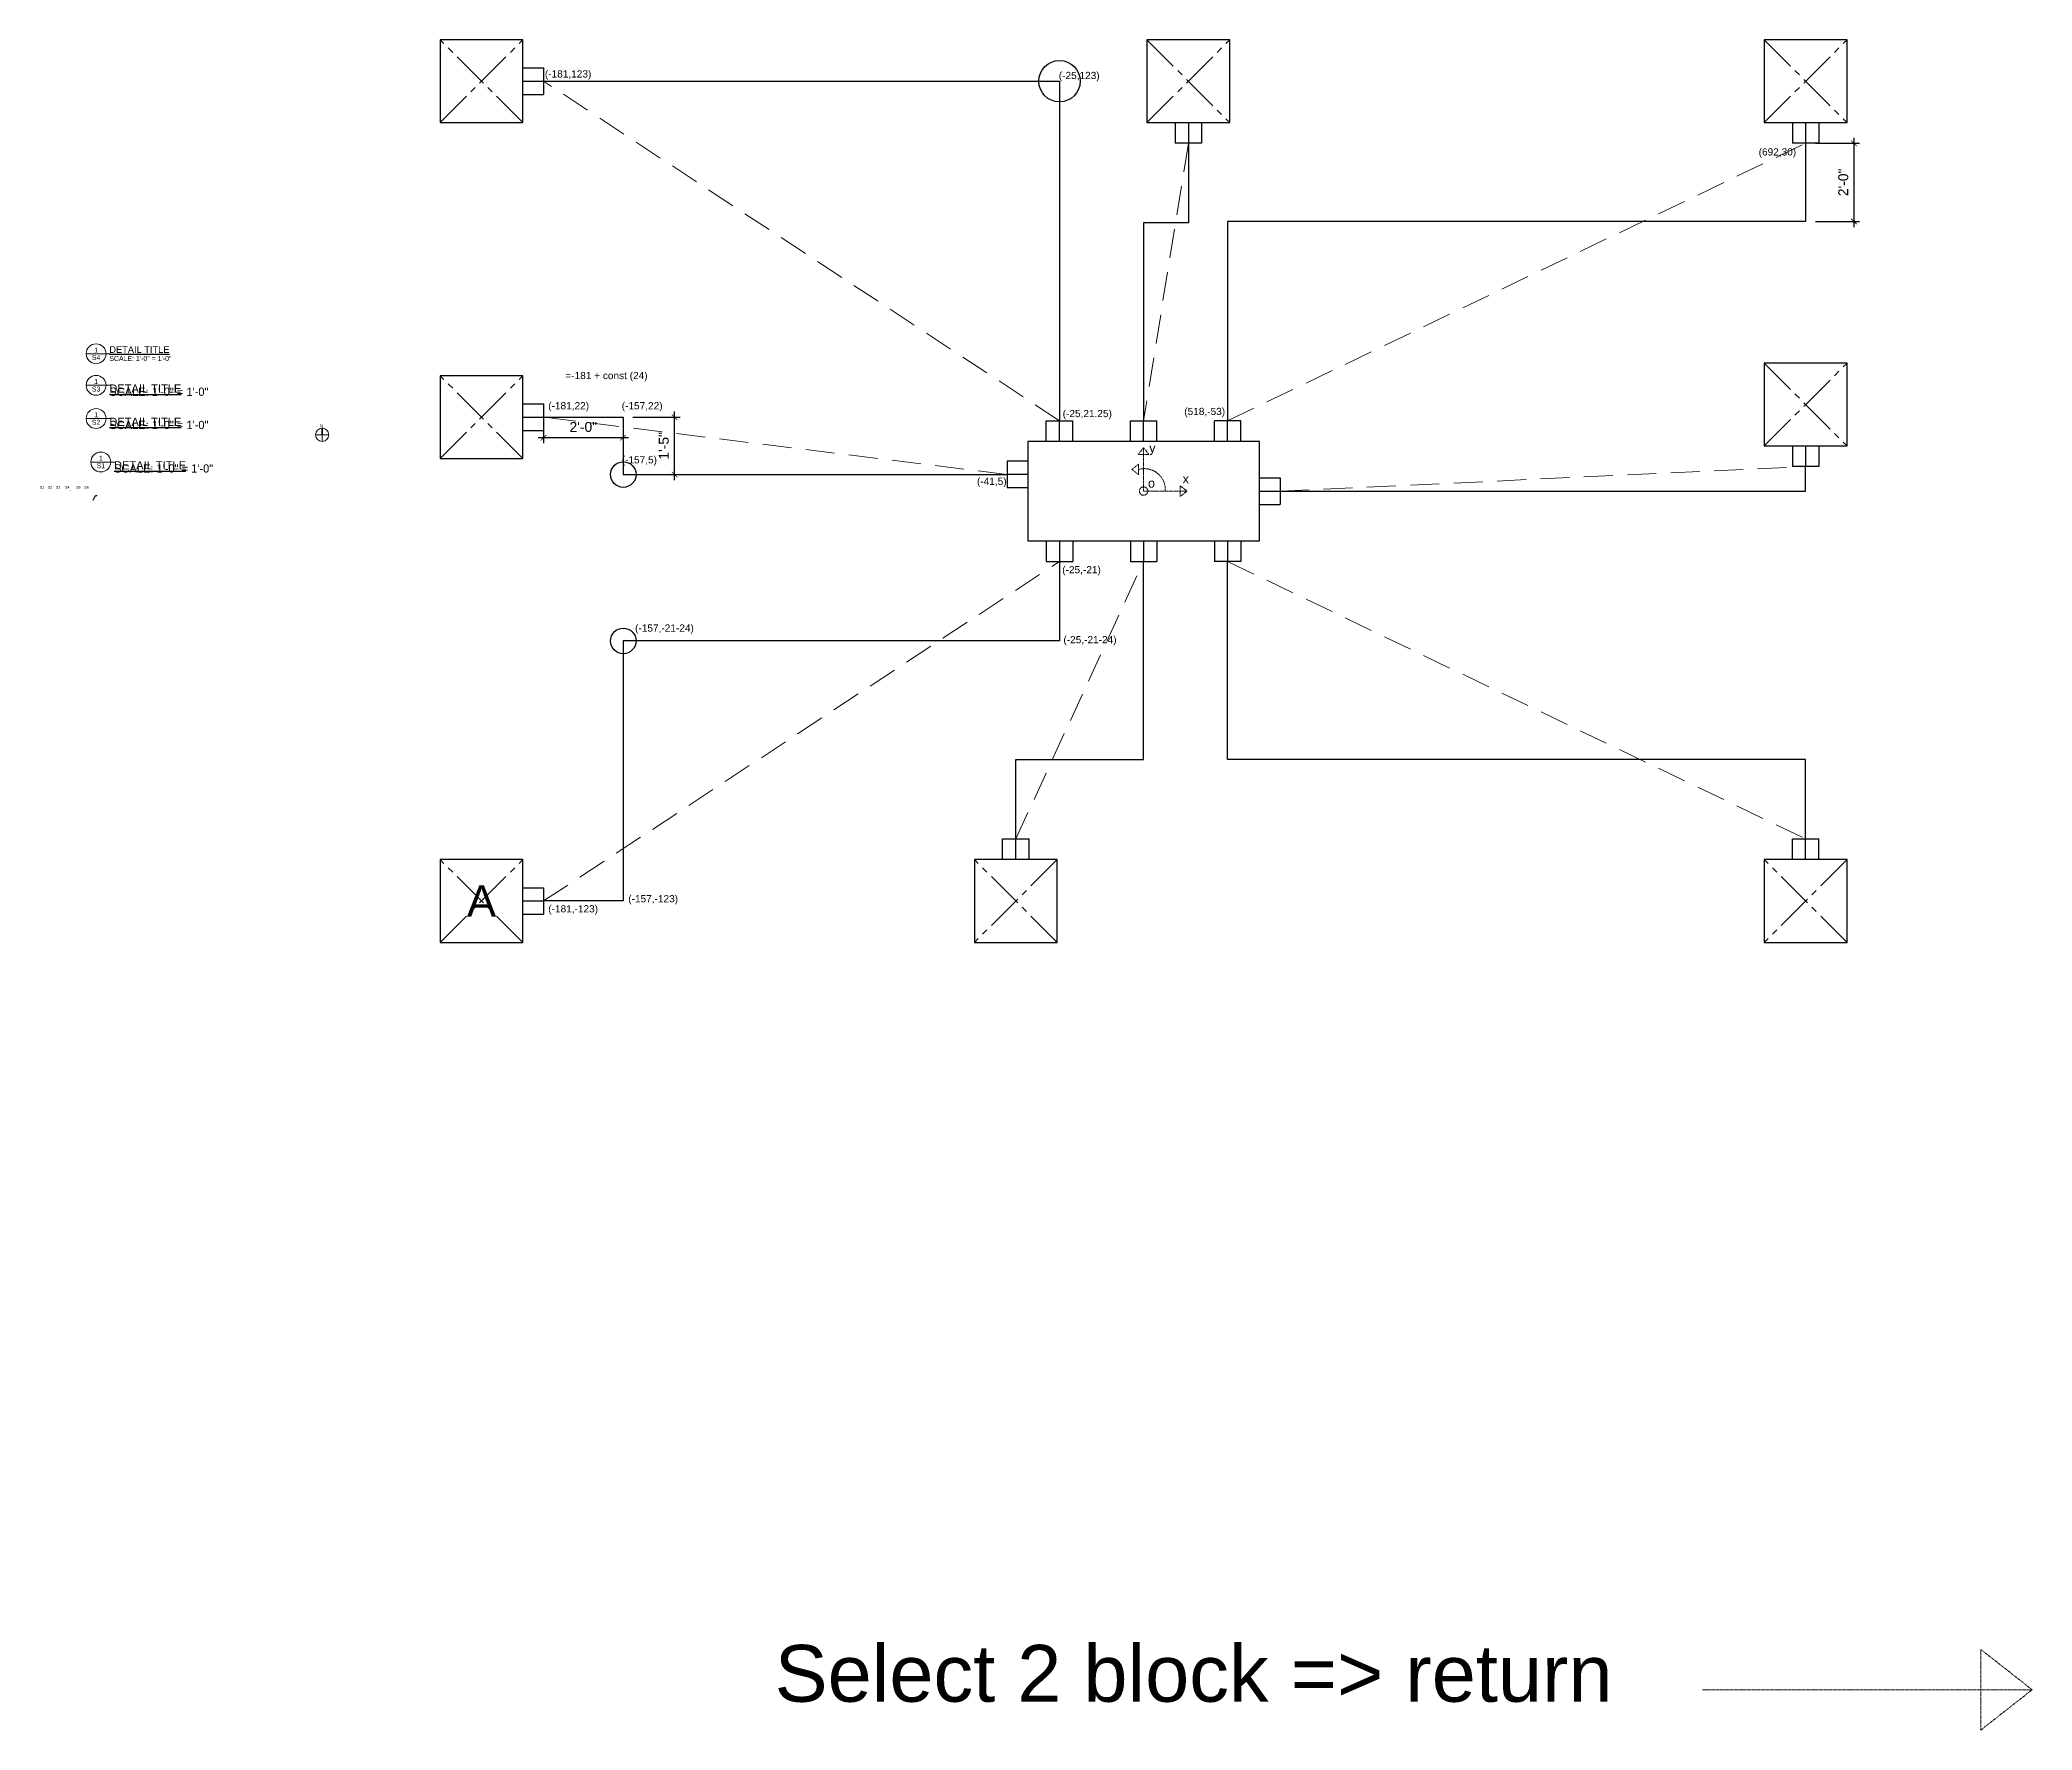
# Model space of a CAD drawing. Header units: inches. Extents: x -1897 to 3431, y -437 to 572.
# Drawn here: x -333 to 268, y -374 to 136 of the extents above; entities that cross this region are included whole.
import ezdxf
from ezdxf import colors
from ezdxf.entities.mleader import LeaderData, LeaderLine
from ezdxf.enums import TextEntityAlignment as Align
from ezdxf.math import Vec2, Vec3

# ---------------------------------------------------------------- set-up
doc = ezdxf.new("R2018")
doc.units = ezdxf.units.IN
doc.header["$MEASUREMENT"] = 0
doc.linetypes.add('CENTER2', pattern=[1.125, 0.75, -0.125, 0.125, -0.125])
doc.linetypes.add('HIDDEN', pattern=[0.375, 0.25, -0.125])
for name, color, linetype, lineweight in [('STN-ANCHOR', 30, 'Continuous', 20), ('STN-ANNO-TEXT', 3, 'Continuous', 20), ('STN-ANNO-TITL-TEXT', 7, 'Continuous', 25), ('STN-GRID-ID', 6, 'Continuous', 20), ('STN-HATCH', 253, 'Continuous', 9)]:
    doc.layers.add(name, color=color, linetype=linetype, lineweight=lineweight)
doc.styles.add('DIMENSIONS', font='swiss.ttf')
doc.styles.get("Standard").update_dxf_attribs({"font": 'arial.ttf'})
doc.dimstyles.new('Scale 48', dxfattribs={"dimscale": 48, "dimtxt": 0.0625, "dimasz": 0.035, "dimexe": 0.035, "dimexo": 0.0625, "dimgap": 0.035, "dimtad": 1, "dimdec": 0, "dimzin": 3, "dimdsep": 46, "dimlunit": 4, "dimtxsty": 'DIMENSIONS', "dimblk": 'ARCHTICK', "dimcen": 0.035, "dimdle": 0.035, "dimadec": 0, "dimazin": 0, "dimtfac": 0.5, "dimtdec": 0, "dimtix": 1, "dimtofl": 0, "dimtmove": 2, "dimatfit": 3, "dimfxl": 1, "dimtolj": 1, "dimtzin": 0, "dimarcsym": 0})

# ---------------------------------------------------------------- blocks, each defined once
blk = doc.blocks.new('Title ID1')
at = {"layer": 'STN-GRID-ID'}
blk.add_line((-3, 0), (4.21, 0), dxfattribs=at)
blk.add_circle((0, 0), 3, dxfattribs=at)
at = {"layer": 'STN-ANNO-TEXT', "style": 'DIMENSIONS'}
for tag, p in [('1', (0, 1.13)), ('S1', (0, -1.13))]:
    blk.add_attdef(tag, text='', height=1.5, dxfattribs=at).set_placement(p, align=Align.MIDDLE_CENTER)
at = {"layer": 'STN-ANNO-TEXT', "lineweight": 30, "flags": 104}
blk.add_attdef('SCALE', text='', height=1.5, dxfattribs=at).set_placement((4, -0.68), align=Align.TOP_LEFT)
at = {"layer": 'STN-ANNO-TITL-TEXT', "lineweight": 30, "flags": 104}
blk.add_attdef('DETAIL TITLE', text='', height=2, dxfattribs=at).set_placement((4, 0.26), align=Align.BOTTOM_LEFT)
blk = doc.blocks.new('*U38')
at = {"layer": 'STN-HATCH'}
h = blk.add_hatch(color=256, dxfattribs=at)
h.dxf.hatch_style = 1
h.paths.add_polyline_path([(-0.18, 0), (0.18, 0), (0.18, 2.99, 0.030716), (-0.18, 2.99)])
at = {"layer": 'Defpoints'}
blk.add_lwpolyline([(0.18, 2.99, 0.030716), (-0.18, 2.99), (-0.18, 0), (0.18, 0), (0.18, 2.99)], format="xyb", dxfattribs=at)
at = {"layer": 'STN-GRID-ID'}
for p, q in [((-3, 0), (3, 0)), ((0, 3), (0, -3))]:
    blk.add_line(p, q, dxfattribs=at)
blk.add_circle((0, 0), 3, dxfattribs=at)
at = {"layer": 'STN-ANNO-TITL-TEXT', "insert": (0.48, 4.82), "char_height": 1.44, "width": 31.6839, "attachment_point": 3, "style": 'DIMENSIONS'}
blk.add_mtext('N', dxfattribs=at)
blk = doc.blocks.new('FASU')
blk.add_lwpolyline([(-31.25, -12.5), (-6.25, -12.5), (-6.25, 12.5), (-31.25, 12.5)], close=True)
at = {"linetype": 'CENTER2', "ltscale": 15}
for points in [[(-31.25, -12.5), (-6.25, 12.5)], [(-6.25, -12.5), (-31.25, 12.5)]]:
    blk.add_lwpolyline(points, dxfattribs=at)
for points in [[(-6.25, 4), (0, 4)], [(-6.25, 0), (0, 0)], [(0, 4), (0, -4)], [(-6.25, -4), (0, -4)]]:
    blk.add_lwpolyline(points)
blk = doc.blocks.new('CONNECTOR')
for points in [[(-4, -6.25), (-4, 0)], [(-4, 0), (4, 0)], [(0, -6.25), (0, 0)], [(4, -6.25), (4, 0)]]:
    blk.add_lwpolyline(points)
blk = doc.blocks.new('_ArchTick')
at = {"color": 0, "linetype": 'ByBlock', "const_width": 0.15}
blk.add_lwpolyline([(-0.5, -0.5), (0.5, 0.5)], dxfattribs=at)
blk = doc.blocks.new('*D56')
at = {"color": 0, "lineweight": -2, "transparency": 16777216}
for p, q in [((203, 105.05), (216.28, 105.05)), ((214.6, 106.73), (214.6, 79.77)), ((203, 81.45), (216.28, 81.45))]:
    blk.add_line(p, q, dxfattribs=at)
at = {"layer": 'Defpoints', "color": 0, "transparency": 16777216}
for p in [(200, 105.05), (200, 81.45), (214.6, 81.45)]:
    blk.add_point(p, dxfattribs=at)
at = {"color": 0, "lineweight": -2, "transparency": 16777216, "xscale": 1.68, "yscale": 1.68, "zscale": 1.68}
for p, rotation in [((214.6, 105.05), 90), ((214.6, 81.45), 270)]:
    blk.add_blockref('_ArchTick', p, dxfattribs=dict(at, rotation=rotation))
at = {"color": 0, "transparency": 16777216, "insert": (211.38, 93.25), "char_height": 3, "attachment_point": 5, "rotation": 90, "style": 'DIMENSIONS'}
blk.add_mtext('\\A1;2\'-0"', dxfattribs=at)
blk = doc.blocks.new('*D59')
at = {"color": 0, "lineweight": -2, "transparency": 16777216}
for p, q in [((-181.25, 19.34), (-181.25, 14.45)), ((-157.25, 19.34), (-157.25, 14.45)), ((-155.57, 16.13), (-182.93, 16.13))]:
    blk.add_line(p, q, dxfattribs=at)
at = {"layer": 'Defpoints', "color": 0, "transparency": 16777216}
for p in [(-181.25, 22.34), (-157.25, 22.34), (-181.25, 16.13)]:
    blk.add_point(p, dxfattribs=at)
at = {"color": 0, "lineweight": -2, "transparency": 16777216, "xscale": 1.68, "yscale": 1.68, "zscale": 1.68, "rotation": 180}
blk.add_blockref('_ArchTick', (-181.25, 16.13), dxfattribs=at)
at = {"color": 0, "lineweight": -2, "transparency": 16777216, "xscale": 1.68, "yscale": 1.68, "zscale": 1.68}
blk.add_blockref('_ArchTick', (-157.25, 16.13), dxfattribs=at)
at = {"color": 0, "transparency": 16777216, "insert": (-169.25, 19.35), "char_height": 3, "attachment_point": 5, "style": 'DIMENSIONS'}
blk.add_mtext('\\A1;2\'-0"', dxfattribs=at)
blk = doc.blocks.new('*D60')
at = {"color": 0, "lineweight": -2, "transparency": 16777216}
for p, q in [((-154.25, 22.34), (-140.02, 22.34)), ((-141.7, 3.32), (-141.7, 24.02)), ((-154.25, 5), (-140.02, 5))]:
    blk.add_line(p, q, dxfattribs=at)
at = {"layer": 'Defpoints', "color": 0, "transparency": 16777216}
for p in [(-157.25, 22.34), (-141.7, 22.34), (-157.25, 5)]:
    blk.add_point(p, dxfattribs=at)
at = {"color": 0, "lineweight": -2, "transparency": 16777216, "xscale": 1.68, "yscale": 1.68, "zscale": 1.68}
for p, rotation in [((-141.7, 22.34), 90), ((-141.7, 5), 270)]:
    blk.add_blockref('_ArchTick', p, dxfattribs=dict(at, rotation=rotation))
at = {"color": 0, "transparency": 16777216, "insert": (-144.93, 13.67), "char_height": 3, "attachment_point": 5, "rotation": 90, "style": 'DIMENSIONS'}
blk.add_mtext('\\A1;1\'-5"', dxfattribs=at)

msp = doc.modelspace()

# ---------------------------------------------------------------- linework, layer by layer
at = {"color": 4}
for points in [[(-181.25, 123.8), (-25.4, 123.8), (-25.4, 21.25)], [(13.53, 105.05), (13.53, 81.05), (0, 81.05), (0, 21.25)], [(200, 105.05), (200, 81.45), (25.4, 81.45), (25.4, 21.25)], [(-181.25, 22.34), (-157.25, 22.34), (-157.25, 5), (-41.25, 5)], [(41.25, 0), (200, 0), (200, 7.39)], [(-25.4, -21.25), (-25.4, -45.25), (-157.25, -45.25), (-157.25, -123.8), (-181.25, -123.8)], [(-38.59, -105.05), (-38.59, -81.05), (0, -81.05), (0, -21.25)], [(200, -105.05), (200, -81.05), (25.4, -81.05), (25.4, -21.25)]]:
    msp.add_lwpolyline(points, dxfattribs=at)
msp.add_lwpolyline([(-35, -15), (35, -15), (35, 15), (-35, 15)], close=True)
for centre, radius in [((-25.4, 123.8), 6.25), ((-157.18, 5), 3.86), ((-157.18, -45.25), 3.86)]:
    msp.add_circle(centre, radius)
at = {"layer": 'STN-ANCHOR', "linetype": 'HIDDEN', "ltscale": 35}
for points in [[(-25.4, 21.25), (-181.25, 123.8)], [(13.53, 105.05), (0, 21.25)], [(25.4, 21.25), (200, 105.05)], [(-41.25, 5), (-181.25, 22.34)], [(41.25, 0), (200, 7.39)], [(-181.25, -123.8), (-25.4, -21.25)], [(-38.59, -105.05), (0, -21.25)], [(25.4, -21.25), (200, -105.05)]]:
    msp.add_lwpolyline(points, dxfattribs=at)
at = {"layer": 'STN-ANCHOR', "linetype": 'HIDDEN'}
for points in [[(-1.61, 11.07), (0, 13.12), (1.61, 11.07)], [(-1.5, 4.95), (-3.54, 6.56), (-1.5, 8.17)], [(11.07, 1.61), (13.12, 0), (11.07, -1.61)], [(252.89, -349.84), (268.43, -362.03), (252.89, -374.23)]]:
    msp.add_lwpolyline(points, close=True, dxfattribs=at)
for points in [[(0, 0), (0, 13.12)], [(0, 0), (13.12, 0)], [(168.8, -362.03), (268.43, -362.03)]]:
    msp.add_lwpolyline(points, dxfattribs=at)
msp.add_circle((0, 0), 1.27, dxfattribs=at)
msp.add_arc((0.21, 0.43), 6.36, 356.08114, 105.6178, dxfattribs=at)
at = {"layer": 'STN-GRID-ID'}
msp.add_line((-319.43, 41.49), (-312.22, 41.49), dxfattribs=at)
msp.add_circle((-316.43, 41.49), 3, dxfattribs=at)

# ---------------------------------------------------------------- block references
for name, p in [('FASU', (-181.25, 123.8)), ('FASU', (-181.25, 22.34)), ('CONNECTOR', (-25.4, 21.25)), ('CONNECTOR', (0, 21.25)), ('FASU', (-181.25, -123.8))]:
    msp.add_blockref(name, p)
for name, p, rotation in [('FASU', (13.53, 105.05), 270), ('FASU', (200, 105.05), 270), ('FASU', (200, 7.39), 270), ('CONNECTOR', (41.25, 0), 270), ('CONNECTOR', (25.4, -21.25), 180), ('FASU', (-38.59, -105.05), 90), ('FASU', (200, -105.05), 90)]:
    msp.add_blockref(name, p, dxfattribs=dict(rotation=rotation))
ref = msp.add_blockref('Title ID1', (-316.43, 31.96))
lines = msp.add_mtext('{\\LDETAIL TITLE}', dxfattribs={"layer": 'STN-ANNO-TITL-TEXT', "insert": (-312.43, 32.21), "char_height": 2.5, "attachment_point": 1})
ref.add_attrib('DETAIL TITLE', '', (-312.43, 32.21), dxfattribs={"flags": 104}).embed_mtext(lines)
ref.add_attrib('1', '1', dxfattribs={"layer": 'STN-ANNO-TEXT', "height": 1.5, "style": 'DIMENSIONS'}).set_placement((-316.43, 33.09), align=Align.MIDDLE_CENTER)
ref.add_attrib('S1', 'S3', dxfattribs={"layer": 'STN-ANNO-TEXT', "height": 1.5, "style": 'DIMENSIONS'}).set_placement((-316.43, 30.83), align=Align.MIDDLE_CENTER)
lines = msp.add_mtext('SCALE: 1\'-0" = 1\'-0"', dxfattribs={"layer": 'STN-ANNO-TEXT', "insert": (-312.43, 31.27), "char_height": 2.5, "attachment_point": 1})
ref.add_attrib('SCALE', '', (-312.43, 31.27), dxfattribs={"flags": 104}).embed_mtext(lines)
ref = msp.add_blockref('Title ID1', (-316.43, 21.92))
lines = msp.add_mtext('{\\LDETAIL TITLE}', dxfattribs={"layer": 'STN-ANNO-TITL-TEXT', "insert": (-312.43, 22.17), "char_height": 2.5, "attachment_point": 1})
ref.add_attrib('DETAIL TITLE', '', (-312.43, 22.17), dxfattribs={"flags": 104}).embed_mtext(lines)
ref.add_attrib('1', '1', dxfattribs={"layer": 'STN-ANNO-TEXT', "height": 1.5, "style": 'DIMENSIONS'}).set_placement((-316.43, 23.05), align=Align.MIDDLE_CENTER)
ref.add_attrib('S1', 'S2', dxfattribs={"layer": 'STN-ANNO-TEXT', "height": 1.5, "style": 'DIMENSIONS'}).set_placement((-316.43, 20.79), align=Align.MIDDLE_CENTER)
lines = msp.add_mtext('SCALE: 1\'-0" = 1\'-0"', dxfattribs={"layer": 'STN-ANNO-TEXT', "insert": (-312.43, 21.23), "char_height": 2.5, "attachment_point": 1})
ref.add_attrib('SCALE', '', (-312.43, 21.23), dxfattribs={"flags": 104}).embed_mtext(lines)
at = {"xscale": 0.6666666666667533, "yscale": 0.6666666666667533, "zscale": 0.6666666666667533}
msp.add_blockref('*U38', (-248.15, 17), dxfattribs=at)
at = {"xscale": -1}
msp.add_blockref('CONNECTOR', (25.4, 21.25), dxfattribs=at)
ref = msp.add_blockref('Title ID1', (-315.01, 8.79))
lines = msp.add_mtext('{\\LDETAIL TITLE}', dxfattribs={"layer": 'STN-ANNO-TITL-TEXT', "insert": (-311.01, 9.04), "char_height": 2.5, "attachment_point": 1})
ref.add_attrib('DETAIL TITLE', '', (-311.01, 9.04), dxfattribs={"flags": 104}).embed_mtext(lines)
ref.add_attrib('1', '1', dxfattribs={"layer": 'STN-ANNO-TEXT', "height": 1.5, "style": 'DIMENSIONS'}).set_placement((-315.01, 9.92), align=Align.MIDDLE_CENTER)
ref.add_attrib('S1', 'S1', dxfattribs={"layer": 'STN-ANNO-TEXT', "height": 1.5, "style": 'DIMENSIONS'}).set_placement((-315.01, 7.66), align=Align.MIDDLE_CENTER)
lines = msp.add_mtext('SCALE: 1\'-0" = 1\'-0"', dxfattribs={"layer": 'STN-ANNO-TEXT', "insert": (-311.01, 8.1), "char_height": 2.5, "attachment_point": 1})
ref.add_attrib('SCALE', '', (-311.01, 8.1), dxfattribs={"flags": 104}).embed_mtext(lines)
for p, rotation in [((-41.25, 5), 90), ((-25.4, -21.25), 180), ((0, -21.25), 180)]:
    msp.add_blockref('CONNECTOR', p, dxfattribs=dict(at, rotation=rotation))

# ---------------------------------------------------------------- texts
at = {"color": 2, "attachment_point": 1}
for s, width, insert, char_height in [('(-181,123)', 3.184, (-180.86, 127.09), 2.177), ('(-25,123)', 3.184, (-25.61, 126.63), 2.177), ('(692,30)', 3.184, (185.81, 103.54), 2.177), ('=-181 + const (24)', 24.7325, (-174.68, 36), 2.1775), ('(-181,22)', 3.184, (-179.84, 26.88), 2.177), ('(-157,22)', 3.184, (-157.64, 26.88), 2.177), ('(-25,21.25)', 3.184, (-24.44, 24.52), 2.1775), ('(518,-53)', 3.184, (12.29, 25.15), 2.177), ('(-157,5)', 3.184, (-157.64, 10.55), 2.177), ('(-41,5)', 3.184, (-50.33, 4.05), 2.177), ('(-25,-21)', 3.184, (-24.57, -22.64), 2.177), ('(-157,-21-24)', 3.184, (-153.61, -40.27), 2.1775), ('(-25,-21-24)', 3.184, (-24.22, -43.78), 2.1775), ('(-181,-123)', 3.184, (-179.84, -125.07), 2.1775), ('(-157,-123)', 3.184, (-155.67, -122.02), 2.1775)]:
    msp.add_mtext_dynamic_manual_height_columns(s, width=width, gutter_width=10.89, heights=[0], dxfattribs=dict(at, insert=insert, char_height=char_height))
for s, width, gutter_width, insert, char_height, attachment_point in [('y', 3.997, 13.67, (1.7, 14.4), 2.73, 1), ('S1', 1.1698, 4, (-333.47, 1.56), 0.8, 1), ('S2', 1.316, 4, (-331.04, 1.56), 0.8, 1), ('S3', 1.3242, 4, (-328.62, 1.56), 0.8, 1), ('S4', 1.321, 4, (-325.83, 1.56), 0.8, 1), ('TEST 4AA', 7.601, 1, (-325.34, 0.21), 0.2, 1), ('S5', 1.3302, 4, (-322.49, 1.56), 0.8, 1), ('S6', 1.3237, 4, (-320.03, 1.56), 0.8, 1), ('o', 3.997, 13.67, (1.34, 3.77), 2.73, 1), ('x', 3.997, 13.67, (11.79, 5.09), 2.73, 1), ('A', 13.8408, 47.33, (-200, -123.8), 9.47, 5), ('Select 2 block => return ', 251.6527, 85.78, (-111.43, -348.5), 17.1563, 1)]:
    msp.add_mtext_dynamic_manual_height_columns(s, width=width, gutter_width=gutter_width, heights=[0], dxfattribs=dict(insert=insert, char_height=char_height, attachment_point=attachment_point))
at = {"layer": 'STN-ANNO-TEXT', "style": 'DIMENSIONS'}
for s, p in [('1', (-316.43, 42.62)), ('S4', (-316.43, 40.36))]:
    msp.add_text(s, height=1.5, dxfattribs=at).set_placement(p, align=Align.MIDDLE_CENTER)
at = {"layer": 'STN-ANNO-TEXT', "insert": (-312.43, 40.81), "char_height": 1.5, "attachment_point": 1, "style": 'DIMENSIONS'}
msp.add_mtext('SCALE: 1\'-0" = 1\'-0"', dxfattribs=at)
at = {"layer": 'STN-ANNO-TITL-TEXT', "insert": (-312.43, 41.75), "char_height": 2, "attachment_point": 7, "style": 'DIMENSIONS'}
msp.add_mtext('{\\LDETAIL TITLE}', dxfattribs=at)

# ---------------------------------------------------------------- dimensions: what is measured, and where the dimension line sits
for base, p1, p2, picture, middle in [((214.6, 81.45), (200, 105.05), (200, 81.45), '*D56', (211.38, 93.25)), ((-141.7, 22.34), (-157.25, 5), (-157.25, 22.34), '*D60', (-144.93, 13.67))]:
    dim = msp.add_linear_dim(base=base, p1=p1, p2=p2, angle=90, dimstyle='Scale 48')
    dim.commit()
    dim.dimension.update_dxf_attribs({"geometry": picture, "text_midpoint": middle})
dim = msp.add_linear_dim(base=(-181.25, 16.13), p1=(-157.25, 22.34), p2=(-181.25, 22.34), dimstyle='Scale 48')
dim.commit()
dim.dimension.update_dxf_attribs({"geometry": '*D59', "text_midpoint": (-169.25, 19.35)})

# ---------------------------------------------------------------- leaders
ml = msp.add_multileader_mtext('Standard')
ml.set_content('S6', color=256)
ml.set_leader_properties()
ml.build(insert=Vec2(0, 0))
ml.multileader.update_dxf_attribs({"dogleg_length": 0.36, "arrow_head_size": 0.18})
ctx = ml.context
ctx.base_point, ctx.char_height, ctx.arrow_head_size, ctx.landing_gap_size, ctx.plane_origin = Vec3(-316.23, -1.29), 0.18, 0.18, 0.09, Vec3(-317.38, -2.94)
notes = []
notes.append((ctx, [(0, (1, 1, 0), (-316.59, -1.29), (1, 0), 0.36, [(0, [(-317.38, -2.94)], 0, [])])]))
ctx.mtext.insert, ctx.mtext.flow_direction = Vec3(-316.14, -1.2), 5
for ctx, leaders in notes:
    for number, flags, end, landing, length, lines in leaders:
        leader = LeaderData()
        leader.index, (leader.has_last_leader_line, leader.has_dogleg_vector, leader.attachment_direction) = number, flags
        leader.last_leader_point, leader.dogleg_vector, leader.dogleg_length = Vec3(end), Vec3(landing), length
        for number, points, colour, breaks in lines:
            line = LeaderLine()
            line.index, line.vertices, line.color, line.breaks = number, Vec3.list(points), colors.encode_raw_color(colour), breaks
            leader.lines.append(line)
        ctx.leaders.append(leader)

doc.saveas('drawing.dxf')
